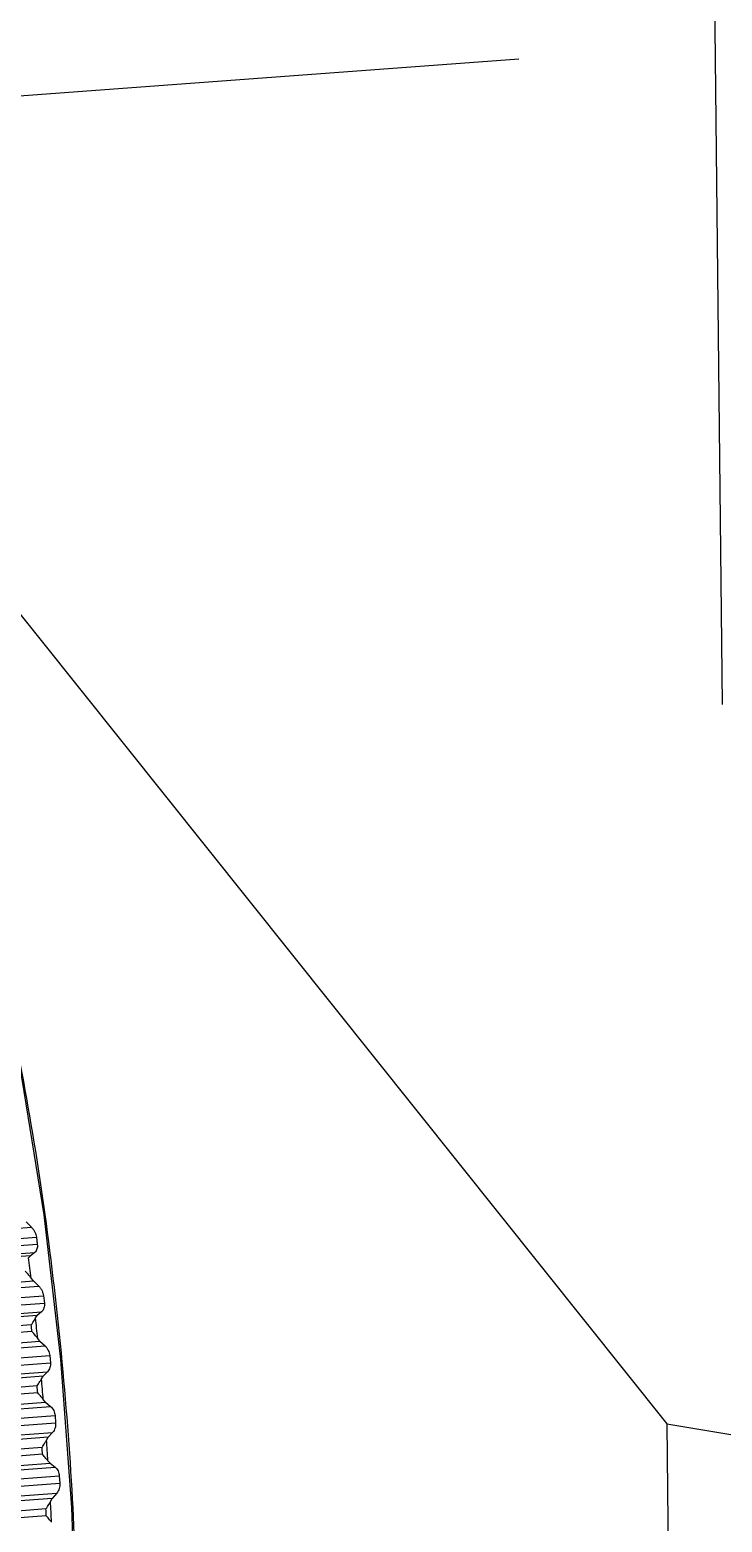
# Model space of a CAD drawing. Header units: millimetres. Extents: x 0 to 279, y 0 to 216.
# Drawn here: x 62.962 to 64.864, y 138.296 to 142.401 of the extents above; entities that cross this region are included whole.
import ezdxf

# ---------------------------------------------------------------- set-up
doc = ezdxf.new("R2010")
doc.units = ezdxf.units.MM

msp = doc.modelspace()

# ---------------------------------------------------------------- linework, layer by layer
at = {"color": 7, "linetype": 'Continuous', "lineweight": 25}
for p, q in [((64.6754, 158.1802), (64.8643, 140.5451)), ((64.3057, 142.3203), (62.9089, 142.2161)), ((62.0949, 141.8461), (64.712, 138.5668)), ((62.9515, 139.1224), (62.9665, 139.107)), ((61.5866, 138.9741), (62.98, 139.0799)), ((61.5984, 139.0032), (62.9665, 139.107)), ((62.98, 139.0799), (62.9825, 139.0604)), ((61.5891, 138.9546), (62.9825, 139.0604)), ((61.6072, 138.9341), (62.9753, 139.0381)), ((62.9635, 139.029), (61.6282, 138.9275)), ((62.9587, 139.0233), (62.9635, 139.029)), ((62.9753, 139.0381), (62.9635, 139.029)), ((61.6183, 138.8412), (62.9865, 138.9452)), ((61.6365, 138.858), (62.9718, 138.9595)), ((62.9718, 138.9595), (62.9654, 138.9674)), ((62.9718, 138.9595), (62.9865, 138.9452)), ((61.6061, 138.8126), (62.9995, 138.9186)), ((62.9995, 138.9186), (63.0018, 138.8987)), ((61.6083, 138.7928), (63.0018, 138.8987)), ((61.6261, 138.7709), (62.9943, 138.8749)), ((62.9824, 138.8643), (61.647, 138.7628)), ((62.9776, 138.858), (62.9824, 138.8643)), ((62.9943, 138.8749), (62.9824, 138.8643)), ((62.9659, 138.8388), (61.6742, 138.7405)), ((61.6358, 138.6765), (63.004, 138.7806)), ((61.6543, 138.6922), (62.9897, 138.7938)), ((62.9678, 138.8202), (61.6761, 138.7219)), ((62.9897, 138.7938), (62.9835, 138.8013)), ((62.9897, 138.7938), (63.004, 138.7806)), ((61.6231, 138.6487), (63.0166, 138.7547)), ((63.0166, 138.7547), (63.0185, 138.7346)), ((61.625, 138.6285), (63.0185, 138.7346)), ((61.6425, 138.6054), (63.0108, 138.7095)), ((63.0108, 138.7095), (62.9988, 138.6975)), ((62.9988, 138.6975), (61.6634, 138.5959)), ((62.982, 138.6706), (61.6903, 138.5723)), ((62.994, 138.6905), (62.9988, 138.6975)), ((61.6695, 138.5246), (63.005, 138.6263)), ((62.9836, 138.6518), (61.6919, 138.5535)), ((63.005, 138.6263), (62.9989, 138.6333)), ((63.005, 138.6263), (63.019, 138.6144)), ((61.6375, 138.4832), (63.0311, 138.5893)), ((61.6508, 138.5102), (63.019, 138.6144)), ((63.0311, 138.5893), (63.0327, 138.5691)), ((61.6391, 138.4629), (63.0327, 138.5691)), ((61.6564, 138.4386), (63.0246, 138.5429)), ((63.0246, 138.5429), (63.0126, 138.5295)), ((64.712, 138.5668), (64.7617, 133.9618)), ((64.712, 138.5668), (66.0243, 138.3441)), ((63.0126, 138.5295), (61.6771, 138.4277)), ((62.9954, 138.5014), (61.7037, 138.403)), ((63.0077, 138.5219), (63.0126, 138.5295)), ((61.6822, 138.3563), (63.0176, 138.4581)), ((62.9968, 138.4826), (61.705, 138.3842)), ((63.0176, 138.4581), (63.0117, 138.4645)), ((63.0176, 138.4581), (63.0313, 138.4475)), ((61.6493, 138.3172), (63.0429, 138.4234)), ((61.6631, 138.3432), (63.0313, 138.4475)), ((63.0429, 138.4234), (63.0442, 138.4032)), ((61.6506, 138.2969), (63.0442, 138.4032)), ((61.6675, 138.2717), (63.0358, 138.376)), ((63.0358, 138.376), (63.0236, 138.3613)), ((63.0236, 138.3613), (61.6882, 138.2595)), ((63.0061, 138.3323), (61.7144, 138.2338)), ((63.0186, 138.3532), (63.0236, 138.3613)), ((63.0071, 138.3136), (61.7154, 138.215))]:
    msp.add_line(p, q, dxfattribs=at)
at = {"color": 7, "linetype": 'Continuous', "lineweight": 25, "flags": 128}
msp.add_lwpolyline([(62.5303, 140.5732), (62.6124, 140.5027), (62.7013, 140.3533), (62.7877, 140.1328), (62.8684, 139.8497), (62.9402, 139.5149), (63.0002, 139.1412), (63.0463, 138.7433), (63.0765, 138.3364), (63.0898, 137.9365), (63.0855, 137.5589), (63.0639, 137.2184), (63.0259, 136.9281), (62.9728, 136.6991), (62.9069, 136.5402), (62.8506, 136.4709)], dxfattribs=at)
at = {"color": 7, "linetype": 'Continuous', "lineweight": 25}
for centre, radius, start, end in [((53.2613, 137.8313), 9.7704, 6.67764, 7.00768), ((52.8212, 137.7836), 10.1995, 5.83277, 5.93781), ((52.8663, 137.787), 10.1679, 5.7248, 6.0462), ((52.5982, 137.7622), 10.4235, 4.89588, 4.99941), ((52.644, 137.7657), 10.3912, 4.78936, 5.10614), ((52.5585, 137.7589), 10.4633, 3.96629, 4.06956), ((52.6045, 137.7623), 10.4309, 3.85994, 4.17592), ((52.7044, 137.7677), 10.3172, 3.0329, 3.13715), ((52.7499, 137.7711), 10.2852, 2.92545, 3.24441)]:
    msp.add_arc(centre, radius, start, end, dxfattribs=at)
for points, knots in [([(62.6937, 140.3646), (62.6962, 140.3607), (62.7277, 140.3095), (62.7881, 140.1439), (62.8711, 139.8645), (62.9462, 139.5147), (63.0087, 139.1244), (63.0545, 138.7168), (63.0839, 138.3161), (63.0898, 138.0637), (63.0926, 137.9412)], [0, 0, 0, 0, 0.011533, 0.149703, 0.293617, 0.440586, 0.587554, 0.731469, 0.869639, 1, 1, 1, 1]), ([(62.9665, 139.107), (62.9682, 139.1051), (62.9716, 139.1013), (62.9757, 139.0943), (62.9787, 139.087), (62.9796, 139.0822), (62.98, 139.0799)], [0, 0, 0, 0, 0.2877497, 0.5542199, 0.7836665, 1, 1, 1, 1]), ([(62.9825, 139.0604), (62.9827, 139.0581), (62.983, 139.0535), (62.9817, 139.0472), (62.9793, 139.0417), (62.9767, 139.0393), (62.9753, 139.0381)], [0, 0, 0, 0, 0.216357, 0.445782, 0.71228, 1, 1, 1, 1]), ([(62.9654, 138.9674), (62.9636, 138.97), (62.959, 138.9765), (62.953, 138.9828), (62.9495, 138.9865)], [0, 0, 0, 0, 0.406364, 1, 1, 1, 1]), ([(62.9865, 138.9452), (62.9882, 138.9433), (62.9915, 138.9398), (62.9954, 138.9329), (62.9983, 138.9258), (62.9992, 138.9209), (62.9995, 138.9186)], [0, 0, 0, 0, 0.28775, 0.55422, 0.783666, 1, 1, 1, 1]), ([(63.0018, 138.8987), (63.0019, 138.8964), (63.0021, 138.8916), (63.0008, 138.885), (62.9983, 138.879), (62.9957, 138.8763), (62.9943, 138.8749)], [0, 0, 0, 0, 0.216357, 0.445782, 0.71228, 1, 1, 1, 1]), ([(62.9659, 138.8388), (62.9686, 138.8429), (62.9731, 138.8499), (62.9763, 138.8556), (62.9776, 138.858)], [0, 0, 0, 0, 0.5936359, 1, 1, 1, 1]), ([(62.9835, 138.8013), (62.9817, 138.8038), (62.9772, 138.81), (62.9713, 138.8164), (62.9678, 138.8202)], [0, 0, 0, 0, 0.4063641, 1, 1, 1, 1]), ([(63.004, 138.7806), (63.0057, 138.7789), (63.0089, 138.7756), (63.0127, 138.769), (63.0155, 138.7619), (63.0163, 138.7571), (63.0166, 138.7547)], [0, 0, 0, 0, 0.28775, 0.55422, 0.783666, 1, 1, 1, 1]), ([(63.0185, 138.7346), (63.0186, 138.7322), (63.0188, 138.7273), (63.0173, 138.7205), (63.0147, 138.7141), (63.0121, 138.7111), (63.0108, 138.7095)], [0, 0, 0, 0, 0.216357, 0.445782, 0.71228, 1, 1, 1, 1]), ([(62.982, 138.6706), (62.9847, 138.6748), (62.9893, 138.6819), (62.9926, 138.688), (62.994, 138.6905)], [0, 0, 0, 0, 0.593636, 1, 1, 1, 1]), ([(62.9989, 138.6333), (62.9972, 138.6357), (62.9928, 138.6417), (62.9871, 138.6481), (62.9836, 138.6518)], [0, 0, 0, 0, 0.406364, 1, 1, 1, 1]), ([(63.019, 138.6144), (63.0206, 138.6128), (63.0238, 138.6098), (63.0275, 138.6034), (63.0301, 138.5965), (63.0308, 138.5917), (63.0311, 138.5893)], [0, 0, 0, 0, 0.28775, 0.55422, 0.783666, 1, 1, 1, 1]), ([(63.0327, 138.5691), (63.0327, 138.5667), (63.0328, 138.5618), (63.0313, 138.5546), (63.0286, 138.5479), (63.026, 138.5446), (63.0246, 138.5429)], [0, 0, 0, 0, 0.216357, 0.445782, 0.71228, 1, 1, 1, 1]), ([(62.9954, 138.5014), (62.9982, 138.5057), (63.0029, 138.5128), (63.0063, 138.5193), (63.0077, 138.5219)], [0, 0, 0, 0, 0.593636, 1, 1, 1, 1]), ([(63.0117, 138.4645), (63.01, 138.4668), (63.0057, 138.4725), (63.0001, 138.4789), (62.9968, 138.4826)], [0, 0, 0, 0, 0.4063641, 1, 1, 1, 1]), ([(63.0313, 138.4475), (63.0329, 138.4461), (63.036, 138.4433), (63.0395, 138.4373), (63.0421, 138.4306), (63.0426, 138.4258), (63.0429, 138.4234)], [0, 0, 0, 0, 0.28775, 0.55422, 0.783666, 1, 1, 1, 1]), ([(63.0442, 138.4032), (63.0442, 138.4008), (63.0442, 138.3959), (63.0426, 138.3885), (63.0398, 138.3815), (63.0371, 138.3779), (63.0358, 138.376)], [0, 0, 0, 0, 0.216357, 0.445782, 0.71228, 1, 1, 1, 1]), ([(63.0061, 138.3323), (63.0089, 138.3366), (63.0137, 138.3437), (63.0172, 138.3505), (63.0186, 138.3532)], [0, 0, 0, 0, 0.5936359, 1, 1, 1, 1]), ([(63.0217, 138.296), (63.02, 138.2982), (63.0159, 138.3036), (63.0104, 138.3098), (63.0071, 138.3136)], [0, 0, 0, 0, 0.406364, 1, 1, 1, 1])]:
    msp.add_open_spline(points, degree=3, knots=knots, dxfattribs=at)

doc.saveas('drawing.dxf')
